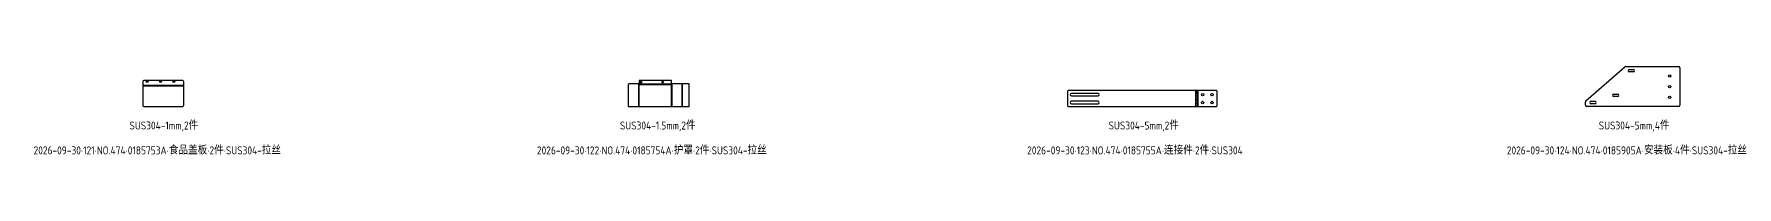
# Model space of a CAD drawing. Header units: inches. Extents: x -1146 to 223752, y 26431 to 27942.
# Drawn here: x 189802 to 196187, y 26431 to 26761 of the extents above; entities that cross this region are included whole.
import ezdxf

# ---------------------------------------------------------------- set-up
doc = ezdxf.new("R2010")
doc.units = ezdxf.units.IN
doc.header["$LTSCALE"] = 0.194989
doc.linetypes.add('CENTER', pattern=[50.8, 31.75, -6.35, 6.35, -6.35])
doc.layers.add('可见 (ISO)', color=7, linetype='Continuous', lineweight=25)
doc.layers.add('折弯线', color=1, linetype='CENTER')
doc.styles.add('Z-English', font='gbenor.shx', dxfattribs={"height": 10, "bigfont": 'hztxt.shx'})

msp = doc.modelspace()

# ---------------------------------------------------------------- linework, layer by layer
at = {"layer": '可见 (ISO)'}
for p, q in [((195620, 26632.2), (195766.8, 26759.5)), ((195770.1, 26760.7), (195967.3, 26760.7)), ((195782.8, 26750.2), (195797.8, 26750.2)), ((195972.3, 26755.7), (195972.3, 26615.7)), ((195797.8, 26741.2), (195782.8, 26741.2)), ((195618.3, 26615.7), (195618.3, 26628.4)), ((195639.8, 26630.2), (195654.8, 26630.2)), ((195724.3, 26657.2), (195739.3, 26657.2)), ((195739.3, 26648.2), (195724.3, 26648.2)), ((195967.3, 26610.7), (195623.3, 26610.7)), ((195654.8, 26621.2), (195639.8, 26621.2))]:
    msp.add_line(p, q, dxfattribs=at)
for points in [[(190210.4, 26615.7, 0.414214), (190215.4, 26610.7), (190358.4, 26610.7, 0.414214), (190363.4, 26615.7), (190363.4, 26704, 0.414214), (190358.4, 26709), (190215.4, 26709, 0.414214), (190210.4, 26704)], [(192029.6, 26610.7), (192258.7, 26610.7), (192258.7, 26695.7), (192195, 26695.7), (192191.3, 26692.7), (192192.7, 26696.4), (192192.7, 26706.4, 0.414214), (192190.7, 26708.4), (192072.9, 26708.4, 0.414214), (192070.9, 26706.4), (192070.9, 26696.4), (192072.3, 26692.7), (192068.6, 26695.7), (192034.6, 26695.7, 0.414214), (192029.6, 26690.7)], [(193676.9, 26615.7, 0.414214), (193681.9, 26610.7), (194233.5, 26610.7, 0.414214), (194238.5, 26615.7), (194238.5, 26665.7, 0.414214), (194233.5, 26670.7), (193681.9, 26670.7, 0.414214), (193676.9, 26665.7)], [(193691.4, 26651.2), (193791.4, 26651.2, 1), (193791.4, 26660.2), (193691.4, 26660.2, 1)], [(193691.4, 26621.2), (193791.4, 26621.2, 1), (193791.4, 26630.2), (193691.4, 26630.2, 1)]]:
    msp.add_lwpolyline(points, format="xyb", close=True, dxfattribs=at)
for centre, radius in [((190226.4, 26704), 3.25), ((190276.4, 26704), 3.25), ((190326.4, 26704), 3.25), ((192077.3, 26702.4), 3.25), ((192159.3, 26702.4), 3.25), ((195934.8, 26725.7), 4.5), ((195934.8, 26685.7), 4.5), ((194183.5, 26655.7), 4.5), ((194183.5, 26625.7), 4.5), ((194218.5, 26655.7), 4.5), ((194218.5, 26625.7), 4.5), ((195934.8, 26645.7), 4.5)]:
    msp.add_circle(centre, radius, dxfattribs=at)
for centre, radius, start, end in [((195770.1, 26755.7), 5, 90, 130.91438), ((195782.8, 26745.7), 4.5, 90, -90), ((195797.8, 26745.7), 4.5, -90, 90), ((195967.3, 26755.7), 5, 0, 90), ((195623.3, 26628.4), 5, 130.91438, 180), ((195639.8, 26625.7), 4.5, 90, -90), ((195654.8, 26625.7), 4.5, -90, 90), ((195724.3, 26652.7), 4.5, 90, -90), ((195739.3, 26652.7), 4.5, -90, 90), ((195623.3, 26615.7), 5, 180, -90), ((195967.3, 26615.7), 5, -90, 0)]:
    msp.add_arc(centre, radius, start, end, dxfattribs=at)
at = {"layer": '折弯线', "color": 5, "linetype": 'CENTER'}
for points in [[(190210.4, 26690.7), (190363.4, 26690.7)], [(190210.4, 26689), (190363.4, 26689)], [(192069.3, 26610.7), (192069.3, 26695.7)], [(192069.3, 26695.7), (192194.3, 26695.7)], [(192069.3, 26693.4), (192194.3, 26693.4)], [(192071.6, 26610.7), (192071.6, 26695.7)], [(192192, 26610.7), (192192, 26695.7)], [(192194.3, 26610.7), (192194.3, 26695.7)], [(192231.7, 26610.7), (192231.7, 26695.7)], [(192234, 26610.7), (192234, 26695.7)], [(194158.5, 26610.7), (194158.5, 26670.7)], [(194166.9, 26610.7), (194166.9, 26670.7)]]:
    msp.add_lwpolyline(points, dxfattribs=at)
at = {"layer": '折弯线', "color": 1, "linetype": 'CENTER', "ltscale": 0.5}
for points in [[(190210.4, 26689.9), (190363.4, 26689.9)], [(192069.3, 26694.5), (192194.3, 26694.5)], [(192070.4, 26610.7), (192070.4, 26695.7)], [(192193.1, 26610.7), (192193.1, 26695.7)], [(192232.8, 26610.7), (192232.8, 26695.7)], [(194162.7, 26610.7), (194162.7, 26670.7)]]:
    msp.add_lwpolyline(points, dxfattribs=at)

# ---------------------------------------------------------------- texts
at = {"color": 3, "style": 'Z-English'}
for s, p in [('SUS304-1mm,2件', (190160.3, 26524.4)), ('SUS304-1.5mm,2件', (191998.9, 26524.4)), ('SUS304-5mm,2件', (193831.1, 26524.4)), ('SUS304-5mm,4件', (195668.7, 26524.4))]:
    msp.add_text(s, height=30, dxfattribs=at).set_placement(p)
at = {"color": 2, "style": 'Z-English'}
for s, p in [('2026-09-30·121·NO.474·0185753A·食品盖板·2件·SUS304-拉丝', (189800.6, 26431)), ('2026-09-30·122·NO.474·0185754A·护罩·2件·SUS304-拉丝', (191687.8, 26431)), ('2026-09-30·123·NO.474·0185755A·连接件·2件·SUS304', (193525.7, 26431)), ('2026-09-30·124·NO.474·0185905A·安装板·4件·SUS304-拉丝', (195324, 26431))]:
    msp.add_text(s, height=30, dxfattribs=at).set_placement(p)

doc.saveas('drawing.dxf')
